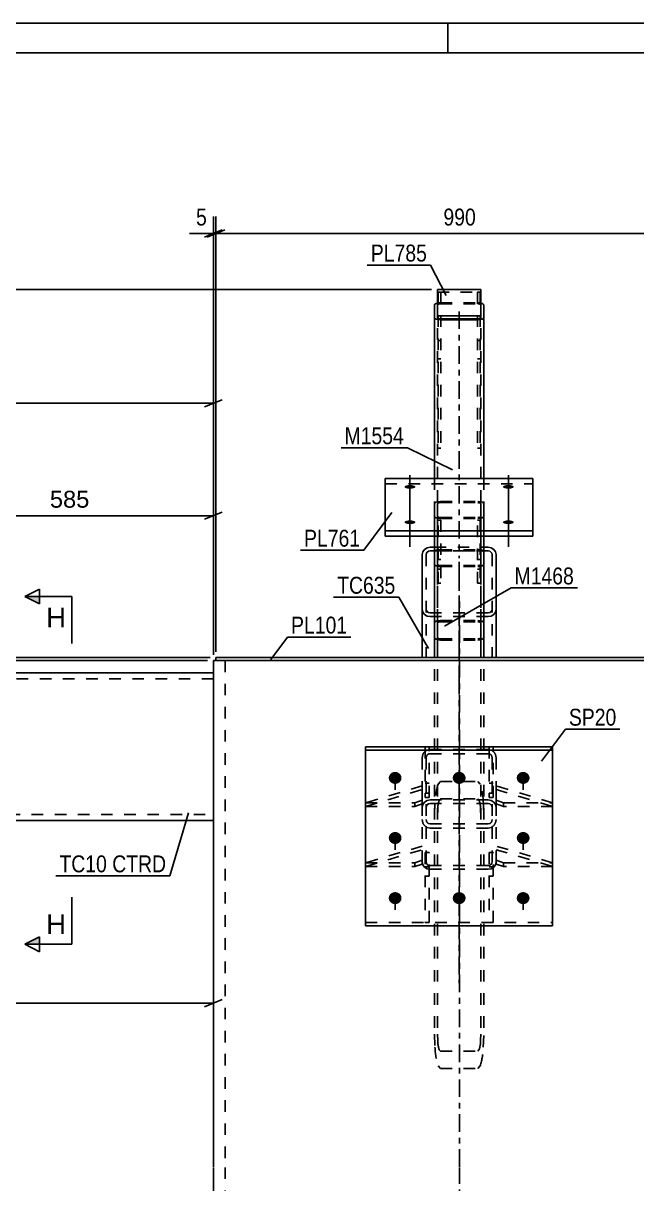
# Model space of a CAD drawing. Header units: millimetres. Extents: x -213 to 628, y -260 to 334.
# Drawn here: x -73.9 to 30, y 137.1 to 333.6 of the extents above; entities that cross this region are included whole.
import ezdxf

# ---------------------------------------------------------------- set-up
doc = ezdxf.new("R2010")
doc.units = ezdxf.units.MM
doc.linetypes.add('DXK_LINE_DOT2', pattern=[3.9198, 1.9599, -1.9599])
doc.linetypes.add('DXK_LINE_DOT3', pattern=[5.9187, 2.979, -0.9799, 0.9799, -0.9799])
doc.styles.add('Arial', font='ARIAL.TTF', dxfattribs={"height": 0.2})
doc.styles.add('Arial Narrow', font='ARIALN.TTF', dxfattribs={"height": 0.2})

# ---------------------------------------------------------------- blocks, each defined once
blk = doc.blocks.new('Unknown-284856391-1134')
at = {"color": 5, "linetype": 'Continuous'}
for p, q in [((628.03, 333.65), (-212.97, 333.65)), ((-1.97, 328.65), (-1.97, 333.65)), ((623.03, 328.65), (-207.97, 328.65))]:
    blk.add_line(p, q, dxfattribs=at)
blk = doc.blocks.new('Part-284856391-2636 - 2558')
at = {"color": 2, "linetype": 'Continuous'}
for p, q in [((-41.67, 223.6), (-131.25, 223.6)), ((-131.25, 198.6), (-41.67, 198.6))]:
    blk.add_line(p, q, dxfattribs=at)
at = {"color": 7, "linetype": 'DXK_LINE_DOT2'}
for p, q in [((-131.25, 223.6), (-131.25, 198.6)), ((-41.67, 222.6), (-131.25, 222.6)), ((-41.67, 198.6), (-41.67, 223.6)), ((-131.25, 199.6), (-41.67, 199.6))]:
    blk.add_line(p, q, dxfattribs=at)
blk = doc.blocks.new('Part-284856391-2647 - 2558')
at = {"color": 2, "linetype": 'Continuous'}
for p, q in [((15.75, 211.08), (-15.91, 211.08)), ((-15.91, 211.08), (-15.91, 180.75)), ((-15.91, 210.51), (15.75, 210.51)), ((15.75, 180.75), (15.75, 211.08)), ((-15.91, 180.75), (15.75, 180.75))]:
    blk.add_line(p, q, dxfattribs=at)
at = {"color": 7, "linetype": 'DXK_LINE_DOT2'}
blk.add_line((-15.91, 181.32), (15.75, 181.32), dxfattribs=at)
blk = doc.blocks.new('Bolt-284856391-2648 - 2558')
at = {"linetype": 'Continuous'}
for points in [[(-10.91, 206.83), (-10.69, 206.81), (-10.47, 206.74), (-10.28, 206.63), (-10.11, 206.49), (-9.98, 206.32), (-9.88, 206.12), (-9.84, 205.92), (-9.84, 205.7), (-9.88, 205.49), (-9.98, 205.3), (-10.11, 205.13), (-10.28, 204.99), (-10.47, 204.88), (-10.69, 204.81), (-10.91, 204.79), (-11.14, 204.81), (-11.35, 204.88), (-11.55, 204.99), (-11.72, 205.13), (-11.85, 205.3), (-11.94, 205.49), (-11.99, 205.7), (-11.99, 205.92), (-11.94, 206.12), (-11.85, 206.32), (-11.72, 206.49), (-11.55, 206.63), (-11.35, 206.74), (-11.14, 206.81)], [(-0.08, 206.83), (0.15, 206.81), (0.36, 206.74), (0.56, 206.63), (0.73, 206.49), (0.86, 206.32), (0.95, 206.12), (1, 205.92), (1, 205.7), (0.95, 205.49), (0.86, 205.3), (0.73, 205.13), (0.56, 204.99), (0.36, 204.88), (0.15, 204.81), (-0.08, 204.79), (-0.31, 204.81), (-0.52, 204.88), (-0.72, 204.99), (-0.89, 205.13), (-1.02, 205.3), (-1.11, 205.49), (-1.16, 205.7), (-1.16, 205.92), (-1.11, 206.12), (-1.02, 206.32), (-0.89, 206.49), (-0.72, 206.63), (-0.52, 206.74), (-0.31, 206.81)], [(10.75, 206.83), (10.98, 206.81), (11.19, 206.74), (11.39, 206.63), (11.56, 206.49), (11.69, 206.32), (11.78, 206.12), (11.83, 205.92), (11.83, 205.7), (11.78, 205.49), (11.69, 205.3), (11.56, 205.13), (11.39, 204.99), (11.19, 204.88), (10.98, 204.81), (10.75, 204.79), (10.53, 204.81), (10.31, 204.88), (10.12, 204.99), (9.95, 205.13), (9.82, 205.3), (9.72, 205.49), (9.68, 205.7), (9.68, 205.92), (9.72, 206.12), (9.82, 206.32), (9.95, 206.49), (10.12, 206.63), (10.31, 206.74), (10.53, 206.81)], [(-10.91, 196.65), (-10.69, 196.63), (-10.47, 196.56), (-10.28, 196.45), (-10.11, 196.31), (-9.98, 196.14), (-9.88, 195.94), (-9.84, 195.74), (-9.84, 195.52), (-9.88, 195.31), (-9.98, 195.12), (-10.11, 194.95), (-10.28, 194.81), (-10.47, 194.7), (-10.69, 194.63), (-10.91, 194.61), (-11.14, 194.63), (-11.35, 194.7), (-11.55, 194.81), (-11.72, 194.95), (-11.85, 195.12), (-11.94, 195.31), (-11.99, 195.52), (-11.99, 195.74), (-11.94, 195.94), (-11.85, 196.14), (-11.72, 196.31), (-11.55, 196.45), (-11.35, 196.56), (-11.14, 196.63)], [(10.75, 196.65), (10.98, 196.63), (11.19, 196.56), (11.39, 196.45), (11.56, 196.31), (11.69, 196.14), (11.78, 195.94), (11.83, 195.74), (11.83, 195.52), (11.78, 195.31), (11.69, 195.12), (11.56, 194.95), (11.39, 194.81), (11.19, 194.7), (10.98, 194.63), (10.75, 194.61), (10.53, 194.63), (10.31, 194.7), (10.12, 194.81), (9.95, 194.95), (9.82, 195.12), (9.72, 195.31), (9.68, 195.52), (9.68, 195.74), (9.72, 195.94), (9.82, 196.14), (9.95, 196.31), (10.12, 196.45), (10.31, 196.56), (10.53, 196.63)], [(-10.91, 186.47), (-10.69, 186.45), (-10.47, 186.38), (-10.28, 186.27), (-10.11, 186.13), (-9.98, 185.96), (-9.88, 185.76), (-9.84, 185.56), (-9.84, 185.34), (-9.88, 185.13), (-9.98, 184.94), (-10.11, 184.77), (-10.28, 184.63), (-10.47, 184.52), (-10.69, 184.45), (-10.91, 184.43), (-11.14, 184.45), (-11.35, 184.52), (-11.55, 184.63), (-11.72, 184.77), (-11.85, 184.94), (-11.94, 185.13), (-11.99, 185.34), (-11.99, 185.56), (-11.94, 185.76), (-11.85, 185.96), (-11.72, 186.13), (-11.55, 186.27), (-11.35, 186.38), (-11.14, 186.45)], [(-0.08, 186.47), (0.15, 186.45), (0.36, 186.38), (0.56, 186.27), (0.73, 186.13), (0.86, 185.96), (0.95, 185.76), (1, 185.56), (1, 185.34), (0.95, 185.13), (0.86, 184.94), (0.73, 184.77), (0.56, 184.63), (0.36, 184.52), (0.15, 184.45), (-0.08, 184.43), (-0.31, 184.45), (-0.52, 184.52), (-0.72, 184.63), (-0.89, 184.77), (-1.02, 184.94), (-1.11, 185.13), (-1.16, 185.34), (-1.16, 185.56), (-1.11, 185.76), (-1.02, 185.96), (-0.89, 186.13), (-0.72, 186.27), (-0.52, 186.38), (-0.31, 186.45)], [(10.75, 186.47), (10.98, 186.45), (11.19, 186.38), (11.39, 186.27), (11.56, 186.13), (11.69, 185.96), (11.78, 185.76), (11.83, 185.56), (11.83, 185.34), (11.78, 185.13), (11.69, 184.94), (11.56, 184.77), (11.39, 184.63), (11.19, 184.52), (10.98, 184.45), (10.75, 184.43), (10.53, 184.45), (10.31, 184.52), (10.12, 184.63), (9.95, 184.77), (9.82, 184.94), (9.72, 185.13), (9.68, 185.34), (9.68, 185.56), (9.72, 185.76), (9.82, 185.96), (9.95, 186.13), (10.12, 186.27), (10.31, 186.38), (10.53, 186.45)]]:
    blk.add_hatch(color=1, dxfattribs=at).paths.add_polyline_path(points)
at = {"color": 1, "linetype": 'Continuous'}
for p, q in [((-10.91, 206.81), (-10.91, 203.81)), ((-0.08, 206.81), (-0.08, 203.81)), ((10.75, 206.81), (10.75, 203.81)), ((-10.91, 196.63), (-10.91, 193.63)), ((10.75, 196.63), (10.75, 193.63)), ((-10.91, 186.45), (-10.91, 183.45)), ((-0.08, 186.45), (-0.08, 183.45)), ((10.75, 186.45), (10.75, 183.45))]:
    blk.add_line(p, q, dxfattribs=at)
blk = doc.blocks.new('Part-284856391-2654 - 2558')
at = {"color": 7, "linetype": 'DXK_LINE_DOT2'}
for p, q in [((-5.51, 210.52), (-5, 210.62)), ((-5, 210.62), (4.84, 210.62)), ((4.84, 210.62), (5.35, 210.52)), ((-6.33, 209.2), (-6.23, 209.75)), ((-6.33, 209.2), (-6.33, 191.58)), ((-5.61, 209.48), (-5.66, 209.2)), ((-5.66, 209.2), (-5.66, 191.58)), ((-5, 209.91), (-5.25, 209.86)), ((-5, 209.91), (4.84, 209.91)), ((5.09, 209.86), (4.84, 209.91)), ((5.5, 209.2), (5.45, 209.48)), ((5.5, 209.2), (5.5, 191.58)), ((6.07, 209.75), (6.17, 209.2)), ((6.17, 209.2), (6.17, 191.58)), ((-6.23, 201.3), (-6.33, 200.82)), ((-5.94, 201.71), (-6.23, 201.3)), ((-5.51, 201.98), (-5.94, 201.71)), ((-5.66, 200.82), (-5.61, 201.06)), ((-5.61, 201.06), (-5.47, 201.26)), ((-5, 202.07), (-5.51, 201.98)), ((-5.47, 201.26), (-5.25, 201.4)), ((-5.25, 201.4), (-5, 201.45)), ((-5, 202.07), (4.84, 202.07)), ((-5, 201.45), (4.84, 201.45)), ((5.35, 201.98), (4.84, 202.07)), ((4.84, 201.45), (5.09, 201.4)), ((5.09, 201.4), (5.31, 201.26)), ((5.31, 201.26), (5.45, 201.06)), ((5.78, 201.71), (5.35, 201.98)), ((5.45, 201.06), (5.5, 200.82)), ((6.07, 201.3), (5.78, 201.71)), ((6.17, 200.82), (6.07, 201.3)), ((-6.23, 198.2), (-6.33, 198.74)), ((-5.66, 198.74), (-5.61, 198.47)), ((5.45, 198.47), (5.5, 198.74)), ((6.17, 198.74), (6.07, 198.2)), ((-5, 197.32), (-5.51, 197.43)), ((-5.25, 198.08), (-5, 198.03)), ((-5, 198.03), (4.84, 198.03)), ((-5, 197.32), (4.84, 197.32)), ((4.84, 198.03), (5.09, 198.08)), ((5.35, 197.43), (4.84, 197.32)), ((-6.33, 191.58), (-6.23, 191.1)), ((-6.23, 191.1), (-5.94, 190.69)), ((-5.61, 191.34), (-5.66, 191.58)), ((-5.47, 191.14), (-5.61, 191.34)), ((-5.25, 191), (-5.47, 191.14)), ((-5, 190.95), (-5.25, 191)), ((-5, 190.95), (4.84, 190.95)), ((5.09, 191), (4.84, 190.95)), ((5.31, 191.14), (5.09, 191)), ((5.45, 191.34), (5.31, 191.14)), ((5.5, 191.58), (5.45, 191.34)), ((5.78, 190.69), (6.07, 191.1)), ((6.07, 191.1), (6.17, 191.58)), ((-5.94, 190.69), (-5.51, 190.42)), ((-5.51, 190.42), (-5, 190.33)), ((-5, 190.33), (4.84, 190.33)), ((4.84, 190.33), (5.35, 190.42)), ((5.35, 190.42), (5.78, 190.69))]:
    blk.add_line(p, q, dxfattribs=at)
for centre, radius, start, end in [((-4.94, 209.26), 1.38, 114.32, 159.2417), ((4.78, 209.26), 1.38, 20.7583, 65.68), ((-4.97, 209.23), 0.69, 114.32, 159.2417), ((4.81, 209.23), 0.69, 20.7583, 65.68), ((-4.94, 198.69), 1.38, 200.7583, 245.68), ((-4.97, 198.71), 0.69, 200.7583, 245.68), ((4.81, 198.71), 0.69, 294.32, 339.2417), ((4.78, 198.69), 1.38, 294.32, 339.2417)]:
    blk.add_arc(centre, radius, start, end, dxfattribs=at)
blk = doc.blocks.new('Part-284856391-2854 - 2558')
at = {"color": 2, "linetype": 'Continuous'}
for p, q in [((-12.58, 246.75), (-12.58, 256.54)), ((-12.58, 256.54), (12.42, 256.54)), ((12.42, 256.54), (12.42, 246.75)), ((-12.58, 247.69), (12.42, 247.69)), ((-12.58, 246.75), (12.42, 246.75))]:
    blk.add_line(p, q, dxfattribs=at)
at = {"color": 7, "linetype": 'DXK_LINE_DOT2'}
blk.add_line((-12.58, 255.6), (12.42, 255.6), dxfattribs=at)
blk = doc.blocks.new('Part-284856391-2848 - 2558')
at = {"color": 7, "linetype": 'DXK_LINE_DOT2'}
for p, q in [((-4.17, 252.4), (-4.25, 252.27)), ((-4.25, 250.1), (-4.25, 252.27)), ((-4.25, 252.27), (-4.25, 226.18)), ((-3.96, 252.51), (-4.17, 252.4)), ((-3.63, 252.58), (-3.96, 252.51)), ((-3.75, 252.27), (-3.71, 252.33)), ((-3.75, 250.1), (-3.75, 252.27)), ((-3.75, 252.27), (-3.75, 226.18)), ((-3.71, 252.33), (-3.6, 252.39)), ((-3.25, 252.61), (-3.63, 252.58)), ((-3.6, 252.39), (-3.44, 252.42)), ((-3.44, 252.42), (-3.25, 252.44)), ((-3.25, 252.61), (3.08, 252.61)), ((-3.25, 252.44), (3.08, 252.44)), ((3.47, 252.58), (3.08, 252.61)), ((3.08, 252.44), (3.28, 252.42)), ((3.28, 252.42), (3.44, 252.39)), ((3.44, 252.39), (3.55, 252.33)), ((3.79, 252.51), (3.47, 252.58)), ((3.55, 252.33), (3.58, 252.27)), ((3.58, 250.1), (3.58, 252.27)), ((3.58, 252.27), (3.59, 226.18)), ((4.01, 252.4), (3.79, 252.51)), ((4.08, 252.27), (4.01, 252.4)), ((4.08, 250.1), (4.08, 252.27)), ((4.08, 252.27), (4.09, 226.18)), ((-4.25, 250.1), (-4.25, 246.75)), ((-4.25, 250.1), (-4.17, 249.97)), ((-4.17, 249.97), (-3.96, 249.86)), ((-3.96, 249.86), (-3.63, 249.78)), ((-3.75, 250.1), (-3.75, 226.18)), ((-3.71, 250.03), (-3.75, 250.1)), ((-3.6, 249.98), (-3.71, 250.03)), ((-3.63, 249.78), (-3.25, 249.76)), ((-3.44, 249.94), (-3.6, 249.98)), ((-3.25, 249.93), (-3.44, 249.94)), ((-3.25, 249.93), (3.08, 249.93)), ((-3.25, 249.76), (3.08, 249.76)), ((3.28, 249.94), (3.08, 249.93)), ((3.08, 249.76), (3.47, 249.78)), ((3.44, 249.98), (3.28, 249.94)), ((3.55, 250.03), (3.44, 249.98)), ((3.47, 249.78), (3.79, 249.86)), ((3.58, 250.1), (3.55, 250.03)), ((3.58, 250.1), (3.59, 226.18)), ((3.79, 249.86), (4.01, 249.97)), ((4.01, 249.97), (4.08, 250.1)), ((4.08, 250.1), (4.08, 246.75)), ((-4.25, 226.18), (4.09, 226.18))]:
    blk.add_line(p, q, dxfattribs=at)
at = {"color": 2, "linetype": 'Continuous'}
for p, q in [((-4.25, 246.75), (-4.25, 226.18)), ((4.08, 246.75), (4.09, 226.18))]:
    blk.add_line(p, q, dxfattribs=at)
blk = doc.blocks.new('Part-284856391-2761 - 2558')
at = {"color": 7, "linetype": 'DXK_LINE_DOT3'}
for p, q in [((0, 139.93), (0, 235.68)), ((0, 42.35), (0, 139.83))]:
    blk.add_line(p, q, dxfattribs=at)
at = {"color": 2, "linetype": 'Continuous'}
for p, q in [((-41.67, 225.68), (-41.67, 139.93)), ((-41.67, 225.68), (-41.25, 225.68)), ((-39.37, 225.68), (-37.67, 225.68)), ((37.67, 225.68), (-37.67, 225.68)), ((-41.67, 139.83), (-41.67, 42.35))]:
    blk.add_line(p, q, dxfattribs=at)
at = {"color": 7, "linetype": 'DXK_LINE_DOT2'}
for p, q in [((-41.67, 225.68), (-39.37, 225.68)), ((-41.25, 225.68), (-40.5, 225.68)), ((-39.67, 225.68), (-39.67, 139.93)), ((-39.67, 139.83), (-39.67, 42.35))]:
    blk.add_line(p, q, dxfattribs=at)
blk = doc.blocks.new('Part-284856391-2768 - 2558')
at = {"color": 2, "linetype": 'Continuous'}
for p, q in [((-6.33, 243.63), (-6.23, 244.11)), ((-6.23, 244.11), (-5.94, 244.51)), ((-5.94, 244.51), (-5.51, 244.79)), ((-5.51, 244.79), (-5, 244.88)), ((-5, 244.88), (-4.25, 244.88)), ((4.09, 244.88), (4.84, 244.88)), ((4.84, 244.88), (5.35, 244.79)), ((5.35, 244.79), (5.78, 244.51)), ((5.78, 244.51), (6.07, 244.11)), ((6.07, 244.11), (6.17, 243.63)), ((-6.33, 243.63), (-6.33, 226.18)), ((6.17, 226.18), (6.17, 243.63))]:
    blk.add_line(p, q, dxfattribs=at)
at = {"color": 7, "linetype": 'DXK_LINE_DOT2'}
for p, q in [((-5.61, 243.87), (-5.66, 243.63)), ((-5.47, 244.07), (-5.61, 243.87)), ((-5.25, 244.21), (-5.47, 244.07)), ((-5, 244.26), (-5.25, 244.21)), ((-5, 244.26), (4.84, 244.26)), ((-4.25, 244.88), (4.01, 244.88)), ((4.01, 244.88), (4.09, 244.88)), ((5.09, 244.21), (4.84, 244.26)), ((5.31, 244.07), (5.09, 244.21)), ((5.45, 243.87), (5.31, 244.07)), ((5.5, 243.63), (5.45, 243.87)), ((-5.66, 243.63), (-5.66, 226.18)), ((5.5, 243.63), (5.5, 226.18)), ((-6.23, 233.91), (-6.33, 234.39)), ((-5.61, 234.15), (-5.66, 234.39)), ((-5.51, 234), (-5.61, 234.15)), ((-5.47, 233.95), (-5.51, 234)), ((-5.47, 233.95), (-5.25, 233.81)), ((5.09, 233.81), (5.31, 233.95)), ((5.31, 233.95), (5.35, 234)), ((5.35, 234), (5.45, 234.15)), ((5.45, 234.15), (5.5, 234.39)), ((6.17, 234.39), (6.07, 233.91)), ((-5.94, 233.5), (-6.23, 233.91)), ((-5.51, 233.23), (-5.94, 233.5)), ((-5, 233.14), (-5.51, 233.23)), ((-5.25, 233.81), (-5, 233.76)), ((-5, 233.76), (4.84, 233.76)), ((-5, 233.14), (4.84, 233.14)), ((4.84, 233.76), (5.09, 233.81)), ((5.35, 233.23), (4.84, 233.14)), ((5.78, 233.5), (5.35, 233.23)), ((6.07, 233.91), (5.78, 233.5)), ((-6.33, 226.18), (6.17, 226.18))]:
    blk.add_line(p, q, dxfattribs=at)
at = {"color": 7, "linetype": 'DXK_LINE_DOT3'}
blk.add_line((-0.08, 242.43), (-0.08, 222.76), dxfattribs=at)
blk = doc.blocks.new('Part-284856391-2783 - 2558')
at = {"color": 2, "linetype": 'Continuous'}
for p, q in [((-41.25, 226.18), (41.25, 226.18)), ((-41.25, 226.18), (-41.25, 225.68)), ((41.25, 226.18), (41.25, 225.68)), ((-41.25, 225.68), (-39.37, 225.68)), ((41.25, 225.68), (39.37, 225.68))]:
    blk.add_line(p, q, dxfattribs=at)
at = {"color": 7, "linetype": 'DXK_LINE_DOT2'}
blk.add_line((39.37, 225.68), (-39.37, 225.68), dxfattribs=at)
blk = doc.blocks.new('Part-284856391-2785 - 2558')
at = {"color": 7, "linetype": 'DXK_LINE_DOT2'}
for p, q in [((-3.66, 288.07), (-3.66, 261.69)), ((-3.66, 288.07), (-3.16, 288.07)), ((-3.16, 288.07), (-3.16, 261.69)), ((-3.66, 286.27), (-3.16, 286.27)), ((-3.66, 279.93), (-3.16, 279.93)), ((-3.66, 276.79), (-3.16, 276.79)), ((-3.16, 261.69), (-3.66, 261.69))]:
    blk.add_line(p, q, dxfattribs=at)
blk = doc.blocks.new('Part-284856391-2786 - 2558')
at = {"color": 7, "linetype": 'DXK_LINE_DOT2'}
for p, q in [((3, 288.07), (3, 261.69)), ((3, 288.07), (3.5, 288.07)), ((3.5, 288.07), (3.5, 261.69)), ((3, 286.27), (3.5, 286.27)), ((3.5, 279.93), (3, 279.93)), ((3.5, 276.79), (3, 276.79)), ((3, 261.69), (3.09, 261.69)), ((3.09, 261.69), (3.5, 261.69))]:
    blk.add_line(p, q, dxfattribs=at)
blk = doc.blocks.new('Part-284856391-2787 - 2558')
at = {"color": 7, "linetype": 'DXK_LINE_DOT2'}
for p, q in [((-6.33, 194.27), (-15.91, 191.42)), ((-15.91, 190.8), (-6.33, 193.65)), ((-6.33, 191.22), (-6.33, 194.27)), ((-15.91, 191.42), (-7.58, 191.42)), ((-15.91, 191.42), (-15.91, 190.8)), ((-15.91, 190.8), (-7.58, 190.8)), ((-7.58, 191.42), (-6.33, 191.85)), ((-7.58, 191.42), (-7.58, 190.8)), ((-7.58, 190.8), (-6.33, 191.22))]:
    blk.add_line(p, q, dxfattribs=at)
blk = doc.blocks.new('Part-284856391-2788 - 2558')
at = {"color": 7, "linetype": 'DXK_LINE_DOT2'}
for p, q in [((-6.33, 204.45), (-15.91, 201.6)), ((-15.91, 200.98), (-6.33, 203.83)), ((-6.33, 201.4), (-6.33, 204.45)), ((-15.91, 201.6), (-7.58, 201.6)), ((-15.91, 201.6), (-15.91, 200.98)), ((-15.91, 200.98), (-7.58, 200.98)), ((-7.58, 201.6), (-6.33, 202.03)), ((-7.58, 201.6), (-7.58, 200.98)), ((-7.58, 200.98), (-6.33, 201.4))]:
    blk.add_line(p, q, dxfattribs=at)
blk = doc.blocks.new('Part-284856391-2789 - 2558')
at = {"color": 2, "linetype": 'Continuous'}
blk.add_line((5.67, 211.08), (5, 211.08), dxfattribs=at)
at = {"color": 7, "linetype": 'DXK_LINE_DOT2'}
for p, q in [((5, 211.08), (5, 202.5)), ((5.67, 202.5), (5.67, 211.08)), ((5, 204.92), (5.67, 204.92)), ((5, 203.25), (5.67, 203.25)), ((5, 202.5), (5.67, 202.5))]:
    blk.add_line(p, q, dxfattribs=at)
blk = doc.blocks.new('Part-284856391-2790 - 2558')
at = {"color": 2, "linetype": 'Continuous'}
blk.add_line((-5.16, 211.08), (-5.83, 211.08), dxfattribs=at)
at = {"color": 7, "linetype": 'DXK_LINE_DOT2'}
for p, q in [((-5.83, 211.08), (-5.83, 202.5)), ((-5.16, 202.5), (-5.16, 211.08)), ((-5.83, 204.92), (-5.16, 204.92)), ((-5.83, 203.25), (-5.16, 203.25)), ((-5.83, 202.5), (-5.16, 202.5))]:
    blk.add_line(p, q, dxfattribs=at)
blk = doc.blocks.new('Part-284856391-2791 - 2558')
at = {"color": 7, "linetype": 'DXK_LINE_DOT2'}
for p, q in [((5.67, 193.18), (5, 193.18)), ((5, 193.18), (5, 181.32)), ((5.67, 181.32), (5.67, 193.18)), ((5, 190.75), (5.67, 190.75)), ((5, 189.15), (5.67, 189.15)), ((5.67, 181.32), (5, 181.32))]:
    blk.add_line(p, q, dxfattribs=at)
blk = doc.blocks.new('Part-284856391-2792 - 2558')
at = {"color": 7, "linetype": 'DXK_LINE_DOT2'}
for p, q in [((-5.16, 193.18), (-5.83, 193.18)), ((-5.83, 193.18), (-5.83, 181.32)), ((-5.16, 181.32), (-5.16, 193.18)), ((-5.83, 190.75), (-5.16, 190.75)), ((-5.83, 189.15), (-5.16, 189.15)), ((-5.16, 181.32), (-5.83, 181.32))]:
    blk.add_line(p, q, dxfattribs=at)
blk = doc.blocks.new('Part-284856391-2808 - 2558')
at = {"color": 7, "linetype": 'DXK_LINE_DOT2'}
for p, q in [((-3.66, 238.77), (-3.66, 249.45)), ((-3.66, 249.45), (-3.16, 249.45)), ((-3.16, 249.45), (-3.16, 238.77)), ((-3.66, 242.8), (-3.16, 242.8)), ((-3.66, 241.19), (-3.16, 241.19)), ((-3.16, 238.77), (-3.66, 238.77))]:
    blk.add_line(p, q, dxfattribs=at)
blk = doc.blocks.new('Part-284856391-2809 - 2558')
at = {"color": 7, "linetype": 'DXK_LINE_DOT2'}
for p, q in [((3, 238.77), (3, 249.45)), ((3, 249.45), (3.5, 249.45)), ((3.5, 249.45), (3.5, 238.77)), ((3, 242.8), (3.5, 242.8)), ((3, 241.19), (3.5, 241.19)), ((3, 238.77), (3.5, 238.77))]:
    blk.add_line(p, q, dxfattribs=at)
blk = doc.blocks.new('Part-284856391-2843 - 2558')
at = {"color": 7, "linetype": 'DXK_LINE_DOT2'}
for p, q in [((6.17, 191.22), (6.17, 194.27)), ((15.75, 191.42), (6.17, 194.27)), ((6.17, 193.65), (15.75, 190.8)), ((7.42, 191.42), (6.17, 191.85)), ((7.42, 190.8), (6.17, 191.22)), ((7.42, 190.8), (7.42, 191.42)), ((7.42, 191.42), (15.75, 191.42)), ((15.75, 190.8), (7.42, 190.8)), ((15.75, 190.8), (15.75, 191.42))]:
    blk.add_line(p, q, dxfattribs=at)
blk = doc.blocks.new('Part-284856391-2844 - 2558')
at = {"color": 7, "linetype": 'DXK_LINE_DOT2'}
for p, q in [((6.17, 201.4), (6.17, 204.45)), ((15.75, 201.6), (6.17, 204.45)), ((6.17, 203.83), (15.75, 200.98)), ((7.42, 201.6), (6.17, 202.03)), ((7.42, 200.98), (6.17, 201.4)), ((7.42, 200.98), (7.42, 201.6)), ((7.42, 201.6), (15.75, 201.6)), ((15.75, 200.98), (7.42, 200.98)), ((15.75, 200.98), (15.75, 201.6))]:
    blk.add_line(p, q, dxfattribs=at)
blk = doc.blocks.new('Bolt-284856391-2845 - 2558')
at = {"linetype": 'Continuous'}
for points in [[(-8.41, 254.8), (-8.6, 254.8), (-8.79, 254.82), (-8.95, 254.86), (-9.1, 254.9), (-9.21, 254.95), (-9.29, 255.01), (-9.33, 255.08), (-9.33, 255.14), (-9.29, 255.21), (-9.21, 255.27), (-9.1, 255.32), (-8.95, 255.36), (-8.79, 255.4), (-8.6, 255.42), (-8.41, 255.42), (-8.22, 255.42), (-8.04, 255.4), (-7.88, 255.36), (-7.73, 255.32), (-7.62, 255.27), (-7.54, 255.21), (-7.5, 255.14), (-7.5, 255.08), (-7.54, 255.01), (-7.62, 254.95), (-7.73, 254.9), (-7.88, 254.86), (-8.04, 254.82), (-8.22, 254.8)], [(-8.41, 248.81), (-8.6, 248.81), (-8.79, 248.83), (-8.95, 248.87), (-9.1, 248.91), (-9.21, 248.96), (-9.29, 249.02), (-9.33, 249.09), (-9.33, 249.15), (-9.29, 249.22), (-9.21, 249.28), (-9.1, 249.33), (-8.95, 249.37), (-8.79, 249.41), (-8.6, 249.43), (-8.41, 249.43), (-8.22, 249.43), (-8.04, 249.41), (-7.88, 249.37), (-7.73, 249.33), (-7.62, 249.28), (-7.54, 249.22), (-7.5, 249.15), (-7.5, 249.09), (-7.54, 249.02), (-7.62, 248.96), (-7.73, 248.91), (-7.88, 248.87), (-8.04, 248.83), (-8.22, 248.81)]]:
    blk.add_hatch(color=1, dxfattribs=at).paths.add_polyline_path(points)
at = {"color": 1, "linetype": 'Continuous'}
for p, q in [((-8.41, 257.07), (-8.41, 250.96)), ((-8.41, 251.08), (-8.41, 244.97))]:
    blk.add_line(p, q, dxfattribs=at)
blk = doc.blocks.new('Bolt-284856391-2847 - 2558')
at = {"linetype": 'Continuous'}
for points in [[(8.25, 254.8), (8.06, 254.8), (7.88, 254.82), (7.71, 254.86), (7.57, 254.9), (7.46, 254.95), (7.38, 255.01), (7.34, 255.08), (7.34, 255.14), (7.38, 255.21), (7.46, 255.27), (7.57, 255.32), (7.71, 255.36), (7.88, 255.4), (8.06, 255.42), (8.25, 255.42), (8.44, 255.42), (8.63, 255.4), (8.79, 255.36), (8.93, 255.32), (9.05, 255.27), (9.12, 255.21), (9.16, 255.14), (9.16, 255.08), (9.12, 255.01), (9.05, 254.95), (8.93, 254.9), (8.79, 254.86), (8.63, 254.82), (8.44, 254.8)], [(8.25, 248.81), (8.06, 248.81), (7.88, 248.83), (7.71, 248.87), (7.57, 248.91), (7.46, 248.96), (7.38, 249.02), (7.34, 249.09), (7.34, 249.15), (7.38, 249.22), (7.46, 249.28), (7.57, 249.33), (7.71, 249.37), (7.88, 249.41), (8.06, 249.43), (8.25, 249.43), (8.44, 249.43), (8.63, 249.41), (8.79, 249.37), (8.93, 249.33), (9.05, 249.28), (9.12, 249.22), (9.16, 249.15), (9.16, 249.09), (9.12, 249.02), (9.05, 248.96), (8.93, 248.91), (8.79, 248.87), (8.63, 248.83), (8.44, 248.81)]]:
    blk.add_hatch(color=1, dxfattribs=at).paths.add_polyline_path(points)
at = {"color": 1, "linetype": 'Continuous'}
for p, q in [((8.25, 257.07), (8.25, 250.96)), ((8.25, 251.08), (8.25, 244.97))]:
    blk.add_line(p, q, dxfattribs=at)
blk = doc.blocks.new('Part-284856391-2849 - 2558')
at = {"color": 7, "linetype": 'DXK_LINE_DOT3'}
blk.add_line((-0.08, 240.67), (-0.08, 171.04), dxfattribs=at)
at = {"color": 7, "linetype": 'DXK_LINE_DOT2'}
for p, q in [((-4.17, 232.22), (-4.25, 232.06)), ((-4.25, 232.06), (-4.25, 162.42)), ((-3.95, 232.34), (-4.17, 232.22)), ((-3.63, 232.43), (-3.95, 232.34)), ((-3.75, 232.06), (-3.71, 232.14)), ((-3.75, 232.06), (-3.75, 162.42)), ((-3.71, 232.14), (-3.6, 232.2)), ((-3.25, 232.46), (-3.63, 232.43)), ((-3.6, 232.2), (-3.44, 232.25)), ((-3.44, 232.25), (-3.25, 232.26)), ((-3.25, 232.46), (3.09, 232.46)), ((-3.25, 232.26), (3.09, 232.26)), ((3.47, 232.43), (3.09, 232.46)), ((3.09, 232.26), (3.28, 232.25)), ((3.28, 232.25), (3.44, 232.2)), ((3.44, 232.2), (3.55, 232.14)), ((3.79, 232.34), (3.47, 232.43)), ((3.55, 232.14), (3.59, 232.06)), ((3.59, 232.06), (3.59, 162.42)), ((4.01, 232.22), (3.79, 232.34)), ((4.09, 232.06), (4.01, 232.22)), ((4.09, 232.06), (4.09, 162.42)), ((-4.25, 229.57), (-4.17, 229.42)), ((-4.17, 229.42), (-3.95, 229.29)), ((-3.95, 229.29), (-3.63, 229.2)), ((-3.71, 229.49), (-3.75, 229.57)), ((-3.6, 229.43), (-3.71, 229.49)), ((-3.63, 229.2), (-3.25, 229.17)), ((-3.44, 229.38), (-3.6, 229.43)), ((-3.25, 229.37), (-3.44, 229.38)), ((-3.25, 229.37), (3.09, 229.37)), ((-3.25, 229.17), (3.09, 229.17)), ((3.28, 229.38), (3.09, 229.37)), ((3.09, 229.17), (3.47, 229.2)), ((3.44, 229.43), (3.28, 229.38)), ((3.55, 229.49), (3.44, 229.43)), ((3.47, 229.2), (3.79, 229.29)), ((3.59, 229.57), (3.55, 229.49)), ((3.79, 229.29), (4.01, 229.42)), ((4.01, 229.42), (4.09, 229.57)), ((-3.25, 205.19), (-3.63, 204.74)), ((-3.25, 205.19), (3.09, 205.19)), ((3.47, 204.74), (3.09, 205.19)), ((-4.17, 201.59), (-4.25, 199.36)), ((-3.44, 202.05), (-3.25, 202.27)), ((-3.25, 202.27), (3.09, 202.27)), ((3.09, 202.27), (3.28, 202.05)), ((4.09, 199.36), (4.01, 201.59)), ((-3.75, 199.36), (-3.71, 200.47)), ((3.55, 200.47), (3.59, 199.36)), ((-4.25, 162.42), (-4.17, 160.19)), ((-3.71, 161.31), (-3.75, 162.42)), ((3.59, 162.42), (3.55, 161.31)), ((4.01, 160.19), (4.09, 162.42)), ((-3.25, 159.51), (-3.44, 159.73)), ((-3.25, 159.51), (3.09, 159.51)), ((3.28, 159.73), (3.09, 159.51)), ((-3.63, 157.04), (-3.25, 156.59)), ((-3.25, 156.59), (3.09, 156.59)), ((3.09, 156.59), (3.47, 157.04))]:
    blk.add_line(p, q, dxfattribs=at)
for centre, radius, start, end in [((7.53, 201.21), 11.71, 162.412, 178.1267), ((-7.69, 201.21), 11.71, 1.8733, 17.588), ((2.14, 200.28), 5.86, 162.412, 178.1267), ((-2.3, 200.28), 5.86, 1.8733, 17.588), ((2.14, 161.5), 5.86, 181.8733, 197.588), ((-2.3, 161.5), 5.86, 342.412, 358.1267), ((7.53, 160.58), 11.71, 181.8733, 197.588), ((-7.69, 160.58), 11.71, 342.412, 358.1267)]:
    blk.add_arc(centre, radius, start, end, dxfattribs=at)
blk = doc.blocks.new('Part-284856391-2855 - 2558')
at = {"color": 2, "linetype": 'Continuous'}
for p, q in [((-3.75, 283.59), (-3.75, 288.54)), ((-3.75, 288.54), (3.59, 288.54)), ((3.59, 288.54), (3.59, 283.59)), ((-3.75, 284.06), (3.59, 284.06)), ((-3.75, 283.59), (3.59, 283.59))]:
    blk.add_line(p, q, dxfattribs=at)
at = {"color": 7, "linetype": 'DXK_LINE_DOT2'}
blk.add_line((-3.75, 288.07), (3.59, 288.07), dxfattribs=at)
blk = doc.blocks.new('Part-284856391-2856 - 2558')
at = {"color": 2, "linetype": 'Continuous'}
for p, q in [((-4.17, 286.06), (-4.25, 285.93)), ((-4.25, 285.93), (-4.25, 256.54)), ((-3.95, 286.17), (-4.17, 286.06)), ((-3.75, 286.22), (-3.95, 286.17)), ((3.59, 286.22), (3.79, 286.17)), ((4.01, 286.06), (3.79, 286.17)), ((4.09, 285.93), (4.01, 286.06)), ((4.09, 285.93), (4.09, 256.54)), ((-4.25, 283.76), (-4.17, 283.63)), ((-4.17, 283.63), (-3.95, 283.52)), ((-3.95, 283.52), (-3.63, 283.44)), ((-3.63, 283.44), (-3.25, 283.42)), ((-3.25, 283.59), (3.09, 283.59)), ((-3.25, 283.42), (3.09, 283.42)), ((3.09, 283.42), (3.47, 283.44)), ((3.47, 283.44), (3.79, 283.52)), ((3.79, 283.52), (4.01, 283.63)), ((4.01, 283.63), (4.09, 283.76)), ((4.09, 241.96), (4.09, 246.75))]:
    blk.add_line(p, q, dxfattribs=at)
at = {"color": 7, "linetype": 'DXK_LINE_DOT2'}
for p, q in [((-3.63, 286.24), (-3.75, 286.22)), ((-3.75, 285.93), (-3.71, 285.99)), ((-3.75, 285.93), (-3.75, 241.95)), ((-3.71, 285.99), (-3.6, 286.05)), ((-3.25, 286.27), (-3.63, 286.24)), ((-3.6, 286.05), (-3.44, 286.09)), ((-3.44, 286.09), (-3.25, 286.1)), ((-3.25, 286.27), (3.09, 286.27)), ((-3.25, 286.1), (3.09, 286.1)), ((3.09, 286.27), (3.47, 286.24)), ((3.09, 286.1), (3.28, 286.09)), ((3.28, 286.09), (3.44, 286.05)), ((3.44, 286.05), (3.55, 285.99)), ((3.47, 286.24), (3.59, 286.22)), ((3.55, 285.99), (3.59, 285.93)), ((3.59, 285.93), (3.59, 241.95)), ((-3.71, 283.69), (-3.75, 283.76)), ((-3.6, 283.64), (-3.71, 283.69)), ((-3.44, 283.6), (-3.6, 283.64)), ((-3.25, 283.59), (-3.44, 283.6)), ((3.28, 283.6), (3.09, 283.59)), ((3.44, 283.64), (3.28, 283.6)), ((3.55, 283.69), (3.44, 283.64)), ((3.59, 283.76), (3.55, 283.69)), ((-4.25, 256.54), (-4.25, 241.95)), ((4.09, 256.54), (4.09, 246.75)), ((-4.25, 244.12), (-4.17, 244.25)), ((-4.17, 244.25), (-3.95, 244.36)), ((-3.95, 244.36), (-3.63, 244.43)), ((-3.71, 244.18), (-3.75, 244.12)), ((-3.6, 244.24), (-3.71, 244.18)), ((-3.63, 244.43), (-3.25, 244.46)), ((-3.44, 244.28), (-3.6, 244.24)), ((-3.25, 244.29), (-3.44, 244.28)), ((-3.25, 244.46), (3.09, 244.46)), ((-3.25, 244.29), (3.09, 244.29)), ((3.09, 244.46), (3.47, 244.43)), ((3.28, 244.28), (3.09, 244.29)), ((3.44, 244.24), (3.28, 244.28)), ((3.55, 244.18), (3.44, 244.24)), ((3.47, 244.43), (3.79, 244.36)), ((3.59, 244.12), (3.55, 244.18)), ((3.79, 244.36), (4.01, 244.25)), ((4.01, 244.25), (4.09, 244.12)), ((-4.17, 241.82), (-4.25, 241.95)), ((-3.95, 241.71), (-4.17, 241.82)), ((-3.75, 241.95), (-3.71, 241.88)), ((-3.71, 241.88), (-3.6, 241.83)), ((-3.6, 241.83), (-3.44, 241.79)), ((3.28, 241.79), (3.44, 241.83)), ((3.44, 241.83), (3.55, 241.88)), ((3.55, 241.88), (3.59, 241.95)), ((4.01, 241.82), (3.79, 241.71)), ((4.09, 241.95), (4.01, 241.82)), ((4.09, 241.95), (4.09, 241.96)), ((4.09, 241.95), (4.09, 241.96)), ((-3.63, 241.63), (-3.95, 241.71)), ((-3.25, 241.61), (-3.63, 241.63)), ((-3.44, 241.79), (-3.25, 241.78)), ((-3.25, 241.78), (3.09, 241.78)), ((-3.25, 241.61), (3.09, 241.61)), ((3.09, 241.78), (3.28, 241.79)), ((3.47, 241.63), (3.09, 241.61)), ((3.79, 241.71), (3.47, 241.63))]:
    blk.add_line(p, q, dxfattribs=at)
at = {"color": 7, "linetype": 'DXK_LINE_DOT3'}
blk.add_line((-0.08, 284.84), (-0.08, 243.03), dxfattribs=at)
blk = doc.blocks.new('StraightDimension-284856391-9615 - 2558')
at = {"color": 7, "linetype": 'Continuous'}
for p, q in [((-41.25, 227.18), (-41.25, 300.88)), ((41.25, 227.18), (41.25, 300.88)), ((-39.75, 298.63), (-42.75, 297.43)), ((-41.25, 298.03), (41.25, 298.03)), ((39.75, 297.43), (42.75, 298.63))]:
    blk.add_line(p, q, dxfattribs=at)
at = {"color": 0}
blk.add_wipeout([(3.34, 298.78), (3.34, 302.98), (-3.34, 302.98), (-3.34, 298.78)], dxfattribs=at)
at = {"color": 3, "style": 'Arial Narrow'}
blk.add_text('990', height=2.863, dxfattribs=at).set_placement((-2.74, 299.38))
blk = doc.blocks.new('StraightDimension-284856391-3244 - 2558')
at = {"color": 7, "linetype": 'Continuous'}
for p, q in [((-155.85, 227.18), (-154.65, 224.18)), ((-42.67, 225.68), (-165.7, 225.68)), ((-155.25, 217.35), (-155.25, 225.68)), ((-154.65, 215.85), (-155.85, 218.85)), ((-137.16, 217.35), (-170.2, 217.35))]:
    blk.add_line(p, q, dxfattribs=at)
at = {"color": 0, "linetype": 'Continuous'}
blk.add_wipeout([(-155.95, 226.28), (-155.95, 230.48), (-166.3, 230.48), (-166.3, 226.28)], dxfattribs=at)
at = {"color": 0}
blk.add_wipeout([(-156, 224.86), (-160.2, 224.86), (-160.2, 218.17), (-156, 218.17)], dxfattribs=at)
at = {"color": 3, "linetype": 'Continuous', "style": 'Arial Narrow'}
blk.add_text('18498', height=2.863, dxfattribs=at).set_placement((-165.7, 226.88))
at = {"color": 3, "style": 'Arial Narrow'}
blk.add_text('100', height=2.863, rotation=90.0002, dxfattribs=at).set_placement((-156.6, 218.77))
blk = doc.blocks.new('StraightDimension-284856391-9616 - 2558')
at = {"color": 7, "linetype": 'Continuous'}
for p, q in [((-41.67, 226.68), (-41.67, 300.88)), ((-41.25, 227.18), (-41.25, 300.88)), ((-43.17, 297.43), (-40.17, 298.63)), ((-39.75, 298.63), (-42.75, 297.43)), ((-41.67, 298.03), (-41.25, 298.03))]:
    blk.add_line(p, q, dxfattribs=at)
at = {"color": 0}
blk.add_wipeout([(-42.19, 298.78), (-42.19, 302.98), (-45.22, 302.98), (-45.22, 298.78)], dxfattribs=at)
at = {"color": 7, "linetype": 'Continuous'}
blk.add_line((-41.67, 298.03), (-45.74, 298.03), dxfattribs=at)
blk.add_line((-41.67, 298.03), (-45.74, 298.03), dxfattribs=at)
at = {"color": 3, "style": 'Arial Narrow'}
blk.add_text('5', height=2.86, dxfattribs=at).set_placement((-44.62, 299.38))
blk = doc.blocks.new('StraightDimension-284856391-3153 - 2558')
at = {"color": 7, "linetype": 'Continuous'}
for p, q in [((-90.38, 222.14), (-90.38, 253.08)), ((-41.67, 226.68), (-41.67, 253.08)), ((-88.88, 250.83), (-91.88, 249.63)), ((-90.38, 250.23), (-41.67, 250.23)), ((-43.17, 249.63), (-40.17, 250.83))]:
    blk.add_line(p, q, dxfattribs=at)
at = {"color": 0}
blk.add_wipeout([(-62.09, 250.98), (-62.09, 255.18), (-69.96, 255.18), (-69.96, 250.98)], dxfattribs=at)
at = {"color": 3, "style": 'Arial'}
blk.add_text('585', height=2.865, dxfattribs=at).set_placement((-69.36, 251.58))
blk = doc.blocks.new('StraightDimension-284856391-9761 - 2558')
at = {"color": 7, "linetype": 'Continuous'}
for p, q in [((-42.25, 226.18), (-188.27, 226.18)), ((-186.02, 227.68), (-184.82, 224.68)), ((-184.82, 224.18), (-186.02, 227.18)), ((-185.42, 225.68), (-185.42, 226.18)), ((-42.67, 225.68), (-188.27, 225.68))]:
    blk.add_line(p, q, dxfattribs=at)
at = {"color": 0}
blk.add_wipeout([(-186.17, 230.13), (-190.37, 230.13), (-190.37, 226.71), (-186.17, 226.71)], dxfattribs=at)
at = {"color": 7, "linetype": 'Continuous'}
blk.add_line((-185.42, 226.18), (-185.42, 230.65), dxfattribs=at)
blk.add_line((-185.42, 226.18), (-185.42, 230.65), dxfattribs=at)
at = {"color": 3, "style": 'Arial'}
blk.add_text('6', height=2.87, rotation=90.0002, dxfattribs=at).set_placement((-186.77, 227.31))
blk = doc.blocks.new('StraightDimension-284856391-9762 - 2558')
at = {"color": 7, "linetype": 'Continuous'}
blk.add_line((-42.67, 225.68), (-188.27, 225.68), dxfattribs=at)
blk = doc.blocks.new('StraightDimension-284856391-9792 - 2558')
at = {"color": 7, "linetype": 'Continuous'}
blk.add_line((-4.75, 288.54), (-199.22, 288.54), dxfattribs=at)
blk = doc.blocks.new('StraightDimension-284856391-9911 - 2558')
at = {"color": 7, "linetype": 'Continuous'}
for p, q in [((-131.25, 197.6), (-131.25, 165.25)), ((-41.67, 197.6), (-41.67, 165.25)), ((-129.75, 168.25), (-132.75, 167.05)), ((-131.25, 167.65), (-41.67, 167.65)), ((-43.17, 167.05), (-40.17, 168.25))]:
    blk.add_line(p, q, dxfattribs=at)
at = {"color": 0}
blk.add_wipeout([(-82.2, 168.4), (-82.2, 172.6), (-90.71, 172.6), (-90.71, 168.4)], dxfattribs=at)
at = {"color": 3, "style": 'Arial Narrow'}
blk.add_text('1075', height=2.863, dxfattribs=at).set_placement((-90.11, 169))
blk = doc.blocks.new('StraightDimension-284856391-10053 - 2558')
at = {"color": 7, "linetype": 'Continuous'}
for p, q in [((-131.25, 224.6), (-131.25, 272.12)), ((-41.67, 226.68), (-41.67, 272.12)), ((-129.75, 269.87), (-132.75, 268.67)), ((-43.17, 268.67), (-40.17, 269.87)), ((-131.25, 269.27), (-41.67, 269.27))]:
    blk.add_line(p, q, dxfattribs=at)
at = {"color": 0}
blk.add_wipeout([(-82.2, 270.02), (-82.2, 274.22), (-90.71, 274.22), (-90.71, 270.02)], dxfattribs=at)
at = {"color": 3, "style": 'Arial Narrow'}
blk.add_text('1075', height=2.863, dxfattribs=at).set_placement((-90.11, 270.62))
blk = doc.blocks.new('Mark-284856391-2643 - 2558')
at = {"color": 0}
blk.add_wipeout([(26.54, 214.66), (26.54, 217.66), (18.5, 217.66), (18.5, 214.66)], dxfattribs=at)
blk.add_wipeout([(26.54, 214.66), (26.54, 217.66), (18.5, 217.66), (18.5, 214.66)], dxfattribs=at)
at = {"color": 30, "linetype": 'Continuous'}
for p, q in [((13.84, 208.67), (17.9, 214.06)), ((17.9, 214.06), (27.14, 214.06))]:
    blk.add_line(p, q, dxfattribs=at)
at = {"color": 3, "style": 'Arial Narrow'}
blk.add_text('SP20', height=2.863, dxfattribs=at).set_placement((18.5, 214.66))
blk = doc.blocks.new('SectionMark-284856391-13821 - 2558')
at = {"linetype": 'Continuous'}
for points in [[(-71.12, 236.55), (-71.12, 235.3), (-73.62, 236.55)], [(-71.12, 178.87), (-71.12, 177.62), (-73.62, 177.62)]]:
    blk.add_hatch(color=6, dxfattribs=at).paths.add_polyline_path(points)
at = {"color": 6, "linetype": 'Continuous'}
for p, q in [((-73.62, 236.55), (-71.12, 237.8)), ((-65.62, 236.55), (-73.62, 236.55)), ((-73.62, 236.55), (-71.12, 235.3)), ((-71.12, 235.3), (-71.12, 237.8)), ((-65.62, 236.55), (-65.62, 228.55)), ((-65.62, 177.62), (-65.62, 185.62)), ((-73.62, 177.62), (-71.12, 178.87)), ((-65.62, 177.62), (-73.62, 177.62)), ((-71.12, 176.37), (-73.62, 177.62)), ((-71.12, 178.87), (-71.12, 176.37))]:
    blk.add_line(p, q, dxfattribs=at)
at = {"color": 0, "linetype": 'Continuous'}
for points in [[(-66.62, 231.3), (-66.62, 234.8), (-69.99, 234.8), (-69.99, 231.3)], [(-66.62, 179.37), (-66.62, 182.87), (-69.99, 182.87), (-69.99, 179.37)]]:
    blk.add_wipeout(points, dxfattribs=at)
at = {"color": 3, "linetype": 'Continuous', "style": 'Arial'}
for p in [(-69.99, 231.3), (-69.99, 179.37)]:
    blk.add_text('H', height=3.34, dxfattribs=at).set_placement(p)
blk = doc.blocks.new('Mark-284856391-2632 - 2558')
at = {"color": 0}
blk.add_wipeout([(-59.7, 189.82), (-59.7, 192.82), (-67.74, 192.82), (-67.74, 189.82)], dxfattribs=at)
blk.add_wipeout([(-59.7, 189.82), (-59.7, 192.82), (-67.74, 192.82), (-67.74, 189.82)], dxfattribs=at)
at = {"color": 3, "style": 'Arial Narrow'}
blk.add_text('TC10', height=2.863, dxfattribs=at).set_placement((-67.74, 189.82))
at = {"color": 0}
blk.add_wipeout([(-49.67, 189.82), (-49.67, 192.82), (-58.8, 192.82), (-58.8, 189.82)], dxfattribs=at)
blk.add_wipeout([(-49.67, 189.82), (-49.67, 192.82), (-58.8, 192.82), (-58.8, 189.82)], dxfattribs=at)
at = {"color": 30, "linetype": 'Continuous'}
for p in [(-45.87, 199.89), (-68.34, 189.22)]:
    blk.add_line(p, (-49.07, 189.22), dxfattribs=at)
at = {"color": 3, "style": 'Arial Narrow'}
blk.add_text('CTRD', height=2.863, dxfattribs=at).set_placement((-58.8, 189.82))
blk = doc.blocks.new('Mark-284856391-2850 - 2558')
at = {"color": 0}
blk.add_wipeout([(-16.82, 244.98), (-16.82, 247.98), (-26.33, 247.98), (-26.33, 244.98)], dxfattribs=at)
blk.add_wipeout([(-16.82, 244.98), (-16.82, 247.98), (-26.33, 247.98), (-26.33, 244.98)], dxfattribs=at)
at = {"color": 30, "linetype": 'Continuous'}
for p in [(-11.46, 250.79), (-26.93, 244.38)]:
    blk.add_line(p, (-16.22, 244.38), dxfattribs=at)
at = {"color": 3, "style": 'Arial Narrow'}
blk.add_text('PL761', height=2.863, dxfattribs=at).set_placement((-26.33, 244.98))
blk = doc.blocks.new('Mark-284856391-10111 - 2558')
at = {"color": 0}
blk.add_wipeout([(-10.87, 237.01), (-10.87, 240.01), (-20.73, 240.01), (-20.73, 237.01)], dxfattribs=at)
blk.add_wipeout([(-10.87, 237.01), (-10.87, 240.01), (-20.73, 240.01), (-20.73, 237.01)], dxfattribs=at)
at = {"color": 30, "linetype": 'Continuous'}
for p in [(-21.33, 236.41), (-5.27, 227.75)]:
    blk.add_line(p, (-10.27, 236.41), dxfattribs=at)
at = {"color": 3, "style": 'Arial Narrow'}
blk.add_text('TC635', height=2.863, dxfattribs=at).set_placement((-20.73, 237.01))
blk = doc.blocks.new('Mark-284856391-2779 - 2558')
at = {"color": 0}
blk.add_wipeout([(-19.02, 230.26), (-19.02, 233.26), (-28.53, 233.26), (-28.53, 230.26)], dxfattribs=at)
blk.add_wipeout([(-19.02, 230.26), (-19.02, 233.26), (-28.53, 233.26), (-28.53, 230.26)], dxfattribs=at)
at = {"color": 30, "linetype": 'Continuous'}
for p, q in [((-31.95, 225.86), (-29.13, 229.66)), ((-29.13, 229.66), (-18.42, 229.66))]:
    blk.add_line(p, q, dxfattribs=at)
at = {"color": 3, "style": 'Arial Narrow'}
blk.add_text('PL101', height=2.863, dxfattribs=at).set_placement((-28.53, 230.26))
blk = doc.blocks.new('Mark-284856391-10126 - 2558')
at = {"color": 0}
blk.add_wipeout([(19.35, 238.59), (19.35, 241.59), (9.3, 241.59), (9.3, 238.59)], dxfattribs=at)
blk.add_wipeout([(19.35, 238.59), (19.35, 241.59), (9.3, 241.59), (9.3, 238.59)], dxfattribs=at)
at = {"color": 30, "linetype": 'Continuous'}
for p, q in [((-2.56, 231.49), (8.7, 237.99)), ((8.7, 237.99), (19.95, 237.99))]:
    blk.add_line(p, q, dxfattribs=at)
at = {"color": 3, "style": 'Arial Narrow'}
blk.add_text('M1468', height=2.863, dxfattribs=at).set_placement((9.3, 238.59))
blk = doc.blocks.new('Mark-284856391-10129 - 2558')
at = {"color": 0}
blk.add_wipeout([(-9.42, 262.33), (-9.42, 265.33), (-19.48, 265.33), (-19.48, 262.33)], dxfattribs=at)
blk.add_wipeout([(-9.42, 262.33), (-9.42, 265.33), (-19.48, 265.33), (-19.48, 262.33)], dxfattribs=at)
at = {"color": 30, "linetype": 'Continuous'}
for p in [(-20.08, 261.73), (-1.18, 258.01)]:
    blk.add_line(p, (-8.82, 261.73), dxfattribs=at)
at = {"color": 3, "style": 'Arial Narrow'}
blk.add_text('M1554', height=2.863, dxfattribs=at).set_placement((-19.48, 262.33))
blk = doc.blocks.new('Mark-284856391-10176 - 2558')
at = {"color": 0}
blk.add_wipeout([(-5.53, 293.28), (-5.53, 296.28), (-15.03, 296.28), (-15.03, 293.28)], dxfattribs=at)
blk.add_wipeout([(-5.53, 293.28), (-5.53, 296.28), (-15.03, 296.28), (-15.03, 293.28)], dxfattribs=at)
at = {"color": 30, "linetype": 'Continuous'}
for p in [(-15.63, 292.68), (-2.26, 287.52)]:
    blk.add_line(p, (-4.93, 292.68), dxfattribs=at)
at = {"color": 3, "style": 'Arial Narrow'}
blk.add_text('PL785', height=2.863, dxfattribs=at).set_placement((-15.03, 293.28))

msp = doc.modelspace()

# ---------------------------------------------------------------- block references
for name in ['Unknown-284856391-1134', 'Part-284856391-2855 - 2558', 'Part-284856391-2785 - 2558', 'Part-284856391-2786 - 2558', 'Part-284856391-2856 - 2558', 'Part-284856391-2854 - 2558', 'Bolt-284856391-2845 - 2558', 'Bolt-284856391-2847 - 2558', 'Part-284856391-2848 - 2558', 'Part-284856391-2808 - 2558', 'Part-284856391-2809 - 2558', 'Part-284856391-2768 - 2558', 'Part-284856391-2849 - 2558', 'Part-284856391-2761 - 2558', 'Part-284856391-2783 - 2558', 'Part-284856391-2636 - 2558', 'Part-284856391-2647 - 2558', 'Part-284856391-2654 - 2558', 'Part-284856391-2790 - 2558', 'Part-284856391-2789 - 2558', 'Bolt-284856391-2648 - 2558', 'Part-284856391-2788 - 2558', 'Part-284856391-2844 - 2558', 'Part-284856391-2787 - 2558', 'Part-284856391-2792 - 2558', 'Part-284856391-2791 - 2558', 'Part-284856391-2843 - 2558']:
    msp.add_blockref(name, (0, 0))

# ---------------------------------------------------------------- next in the draw order: block references
for name in ['StraightDimension-284856391-9615 - 2558', 'Mark-284856391-2643 - 2558']:
    msp.add_blockref(name, (0, 0))

# ---------------------------------------------------------------- next in the draw order: block references
for name in ['Mark-284856391-10126 - 2558', 'StraightDimension-284856391-3244 - 2558']:
    msp.add_blockref(name, (0, 0))

# ---------------------------------------------------------------- next in the draw order: block references
msp.add_blockref('StraightDimension-284856391-9616 - 2558', (0, 0))

# ---------------------------------------------------------------- next in the draw order: block references
msp.add_blockref('StraightDimension-284856391-3153 - 2558', (0, 0))

# ---------------------------------------------------------------- next in the draw order: block references
msp.add_blockref('StraightDimension-284856391-9761 - 2558', (0, 0))

# ---------------------------------------------------------------- next in the draw order: block references
msp.add_blockref('StraightDimension-284856391-9762 - 2558', (0, 0))

# ---------------------------------------------------------------- next in the draw order: block references
msp.add_blockref('StraightDimension-284856391-9792 - 2558', (0, 0))

# ---------------------------------------------------------------- next in the draw order: block references
for name in ['Mark-284856391-10176 - 2558', 'StraightDimension-284856391-10053 - 2558', 'Mark-284856391-10129 - 2558', 'Mark-284856391-2850 - 2558', 'Mark-284856391-10111 - 2558', 'StraightDimension-284856391-9911 - 2558']:
    msp.add_blockref(name, (0, 0))

# ---------------------------------------------------------------- next in the draw order: block references
for name in ['SectionMark-284856391-13821 - 2558', 'Mark-284856391-2779 - 2558']:
    msp.add_blockref(name, (0, 0))

# ---------------------------------------------------------------- next in the draw order: block references
msp.add_blockref('Mark-284856391-2632 - 2558', (0, 0))

doc.saveas('drawing.dxf')
